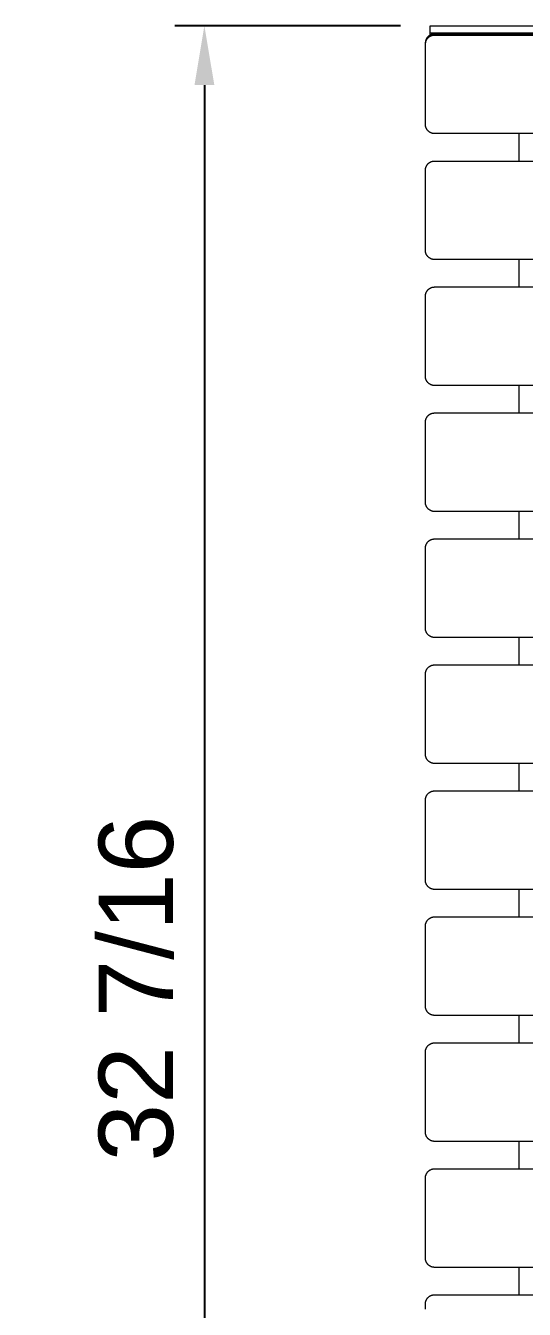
# Model space of a CAD drawing. Header units: inches. Extents: x 7 to 162, y -1 to 92.
# Drawn here: x 7.64 to 16.04, y 57.34 to 78.96 of the extents above; entities that cross this region are included whole.
import ezdxf

# ---------------------------------------------------------------- set-up
doc = ezdxf.new("R2010")
doc.units = ezdxf.units.IN
doc.layers.add('ZANO_R', color=7, linetype='Continuous', lineweight=0)
doc.layers.add('ZANO_W', color=1, linetype='Continuous', lineweight=0)
doc.styles.get("Standard").update_dxf_attribs({"font": 'arial.ttf'})
doc.dimstyles.new('amerykanie', dxfattribs={"dimtxt": 50, "dimasz": 50, "dimexe": 0.5, "dimexo": 0.5, "dimgap": 1, "dimtad": 1, "dimdec": 0, "dimzin": 0, "dimlunit": 5, "dimtxsty": 'Standard', "dimcen": 0.09, "dimclrd": 1, "dimclre": 1, "dimclrt": 1, "dimazin": 0, "dimtfac": 1, "dimtdec": 0, "dimtmove": 0, "dimatfit": 3, "dimfxl": 1, "dimtzin": 0, "dimarcsym": 1})

# ---------------------------------------------------------------- blocks, each defined once
blk = doc.blocks.new('*D369')
at = {"layer": 'ZANO_W', "color": 1, "lineweight": -2}
for p, q in [((13.951, 78.962), (10.15, 78.962)), ((10.65, 77.962), (10.65, 47.521)), ((15.447, 46.521), (10.15, 46.521))]:
    blk.add_line(p, q, dxfattribs=at)
at = {"layer": 'ZANO_W', "color": 1}
for points in [[(10.817, 77.962), (10.483, 77.962), (10.65, 78.962)], [(10.483, 47.521), (10.817, 47.521), (10.65, 46.521)]]:
    blk.add_solid(points, dxfattribs=at)
at = {"layer": 'ZANO_W', "color": 1, "insert": (9.503, 62.742), "char_height": 1.25, "attachment_point": 5, "rotation": 90}
blk.add_mtext('32 7/16', dxfattribs=at)

msp = doc.modelspace()

# ---------------------------------------------------------------- linework, layer by layer
at = {"layer": 'ZANO_R'}
for p, q in [((14.4506, 78.96232), (14.60815, 78.96235)), ((14.4506, 78.84415), (14.4506, 78.96232)), ((14.60815, 78.96235), (29.26106, 78.96235)), ((14.37607, 78.70649), (14.37495, 78.70151)), ((14.37737, 78.71144), (14.37607, 78.70649)), ((14.37883, 78.71633), (14.37737, 78.71144)), ((14.38046, 78.72118), (14.37883, 78.71633)), ((14.38225, 78.72596), (14.38046, 78.72118)), ((14.38091, 78.69984), (14.3828, 78.70487)), ((14.38421, 78.73069), (14.38225, 78.72596)), ((14.3828, 78.70487), (14.38486, 78.70984)), ((14.38632, 78.73534), (14.38421, 78.73069)), ((14.38486, 78.70984), (14.38709, 78.71474)), ((14.3886, 78.73992), (14.38632, 78.73534)), ((14.38709, 78.71474), (14.38948, 78.71956)), ((14.39103, 78.74441), (14.3886, 78.73992)), ((14.38948, 78.71956), (14.39204, 78.72429)), ((14.39361, 78.74882), (14.39103, 78.74441)), ((14.39204, 78.72429), (14.39475, 78.72894)), ((14.39634, 78.75315), (14.39361, 78.74882)), ((14.39475, 78.72894), (14.39763, 78.73349)), ((14.39921, 78.75737), (14.39634, 78.75315)), ((14.39763, 78.73349), (14.40065, 78.73793)), ((14.40223, 78.7615), (14.39921, 78.75737)), ((14.40065, 78.73793), (14.40383, 78.74228)), ((14.40539, 78.76551), (14.40223, 78.7615)), ((14.40383, 78.74228), (14.40715, 78.74651)), ((14.40868, 78.76942), (14.40539, 78.76551)), ((14.40715, 78.74651), (14.41062, 78.75062)), ((14.4121, 78.77322), (14.40868, 78.76942)), ((14.41062, 78.75062), (14.41423, 78.75462)), ((14.41566, 78.77689), (14.4121, 78.77322)), ((14.41423, 78.75462), (14.41796, 78.75848)), ((14.41933, 78.78045), (14.41566, 78.77689)), ((14.41796, 78.75848), (14.42183, 78.76222)), ((14.42313, 78.78387), (14.41933, 78.78045)), ((14.42183, 78.76222), (14.42583, 78.76583)), ((14.42704, 78.78716), (14.42313, 78.78387)), ((14.42583, 78.76583), (14.42994, 78.76929)), ((14.43105, 78.79032), (14.42704, 78.78716)), ((14.42994, 78.76929), (14.43417, 78.77262)), ((14.43518, 78.79334), (14.43105, 78.79032)), ((14.43417, 78.77262), (14.43851, 78.77579)), ((14.4394, 78.79621), (14.43518, 78.79334)), ((14.43851, 78.77579), (14.44296, 78.77882)), ((14.44373, 78.79894), (14.4394, 78.79621)), ((14.44296, 78.77882), (14.44751, 78.78169)), ((14.44814, 78.80152), (14.44373, 78.79894)), ((14.44751, 78.78169), (14.45215, 78.78441)), ((14.45263, 78.80395), (14.44814, 78.80152)), ((14.4506, 78.84415), (14.60815, 78.84418)), ((14.4506, 78.84043), (14.4506, 78.84415)), ((14.4506, 78.80288), (14.4506, 78.84043)), ((14.45215, 78.78441), (14.45689, 78.78697)), ((14.45721, 78.80623), (14.45263, 78.80395)), ((14.45689, 78.78697), (14.46171, 78.78936)), ((14.46186, 78.80834), (14.45721, 78.80623)), ((14.46171, 78.78936), (14.4666, 78.79159)), ((14.46659, 78.8103), (14.46186, 78.80834)), ((14.47137, 78.81209), (14.46659, 78.8103)), ((14.4666, 78.79159), (14.47157, 78.79365)), ((14.47622, 78.81372), (14.47137, 78.81209)), ((14.47157, 78.79365), (14.47661, 78.79553)), ((14.48111, 78.81518), (14.47622, 78.81372)), ((14.47661, 78.79553), (14.48171, 78.79725)), ((14.48606, 78.81648), (14.48111, 78.81518)), ((14.48171, 78.79725), (14.48687, 78.79879)), ((14.49104, 78.8176), (14.48606, 78.81648)), ((14.48687, 78.79879), (14.49207, 78.80015)), ((14.49606, 78.81856), (14.49104, 78.8176)), ((14.49207, 78.80015), (14.49732, 78.80134)), ((14.50112, 78.81934), (14.49606, 78.81856)), ((14.49732, 78.80134), (14.5026, 78.80234)), ((14.50619, 78.81995), (14.50112, 78.81934)), ((14.5026, 78.80234), (14.50792, 78.80316)), ((14.51128, 78.82038), (14.50619, 78.81995)), ((14.50792, 78.80316), (14.51326, 78.80381)), ((14.51639, 78.82065), (14.51128, 78.82038)), ((14.51326, 78.80381), (14.51862, 78.80426)), ((14.5215, 78.82073), (14.51639, 78.82065)), ((14.51862, 78.80426), (14.524, 78.80454)), ((15.8765, 78.82073), (14.5215, 78.82073)), ((14.5215, 78.80443), (14.5215, 78.82073)), ((14.524, 78.80454), (14.52937, 78.80463)), ((14.52937, 78.80463), (29.33984, 78.80463)), ((14.59696, 78.82073), (14.59862, 78.8208)), ((14.59862, 78.8208), (14.60028, 78.82083)), ((15.96006, 78.82083), (14.60028, 78.82083)), ((14.60028, 78.82073), (14.60028, 78.82083)), ((14.60815, 78.84418), (29.26106, 78.84418)), ((15.8765, 78.80463), (15.8765, 78.82073)), ((15.8815, 78.82065), (15.8765, 78.82073)), ((15.8865, 78.8204), (15.8815, 78.82065)), ((15.89149, 78.81998), (15.8865, 78.8204)), ((15.89646, 78.8194), (15.89149, 78.81998)), ((15.9014, 78.81865), (15.89646, 78.8194)), ((15.90632, 78.81773), (15.9014, 78.81865)), ((15.91121, 78.81665), (15.90632, 78.81773)), ((15.91606, 78.81541), (15.91121, 78.81665)), ((15.92086, 78.81401), (15.91606, 78.81541)), ((15.92562, 78.81244), (15.92086, 78.81401)), ((15.93032, 78.81072), (15.92562, 78.81244)), ((15.93495, 78.80885), (15.93032, 78.81072)), ((15.93953, 78.80681), (15.93495, 78.80885)), ((15.94403, 78.80463), (15.93953, 78.80681)), ((16.6761, 78.82083), (15.96006, 78.82083)), ((15.96006, 78.82083), (15.96102, 78.82064)), ((15.96006, 78.82083), (15.96006, 78.80463)), ((15.96102, 78.82064), (15.96197, 78.82041)), ((15.96197, 78.82041), (15.96291, 78.82016)), ((15.96291, 78.82016), (15.96384, 78.81987)), ((15.96384, 78.81987), (15.96476, 78.81955)), ((15.96476, 78.81955), (15.96567, 78.81919)), ((15.96567, 78.81919), (15.96657, 78.81881)), ((15.96657, 78.81881), (15.96745, 78.8184)), ((15.96745, 78.8184), (15.96832, 78.81795)), ((15.96832, 78.81795), (15.96917, 78.81747)), ((15.96917, 78.81747), (15.97001, 78.81697)), ((15.97001, 78.81697), (15.97083, 78.81644)), ((15.97083, 78.81644), (15.97163, 78.81588)), ((15.97163, 78.81588), (15.9724, 78.81529)), ((15.9724, 78.81529), (15.97316, 78.81467)), ((15.97316, 78.81467), (15.9739, 78.81403)), ((15.9739, 78.81403), (15.97461, 78.81337)), ((15.97461, 78.81337), (15.9753, 78.81268)), ((15.9753, 78.81268), (15.97597, 78.81196)), ((15.97597, 78.81196), (15.97661, 78.81123)), ((15.97661, 78.81123), (15.97722, 78.81047)), ((15.97722, 78.81047), (15.97781, 78.80969)), ((15.97781, 78.80969), (15.97837, 78.80889)), ((15.97837, 78.80889), (15.9789, 78.80807)), ((15.9789, 78.80807), (15.97941, 78.80724)), ((15.97941, 78.80724), (15.97988, 78.80638)), ((15.97988, 78.80638), (15.98033, 78.80552)), ((15.98033, 78.80552), (15.98074, 78.80463)), ((14.3719, 78.67616), (14.37182, 78.67105)), ((14.37182, 78.64707), (14.37182, 78.67105)), ((14.37182, 78.67105), (14.37365, 78.67105)), ((14.37182, 78.64707), (14.37191, 78.65245)), ((14.37182, 78.55915), (14.37182, 78.64707)), ((14.37182, 77.30175), (14.37182, 78.55915)), ((14.37217, 78.68127), (14.3719, 78.67616)), ((14.37191, 78.65245), (14.37218, 78.65783)), ((14.3726, 78.68636), (14.37217, 78.68127)), ((14.37218, 78.65783), (14.37264, 78.66319)), ((14.37321, 78.69143), (14.3726, 78.68636)), ((14.37264, 78.66319), (14.37328, 78.66853)), ((14.37399, 78.69649), (14.37321, 78.69143)), ((14.37328, 78.66853), (14.37411, 78.67384)), ((14.37495, 78.70151), (14.37399, 78.69649)), ((14.37411, 78.67384), (14.37511, 78.67913)), ((14.37511, 78.67913), (14.3763, 78.68438)), ((14.3763, 78.68438), (14.37766, 78.68958)), ((14.37766, 78.68958), (14.3792, 78.69474)), ((14.3792, 78.69474), (14.38091, 78.69984)), ((14.37191, 77.29637), (14.37182, 77.30175)), ((14.37218, 77.291), (14.37191, 77.29637)), ((14.37264, 77.28564), (14.37218, 77.291)), ((14.37328, 77.2803), (14.37264, 77.28564)), ((14.37411, 77.27498), (14.37328, 77.2803)), ((14.37511, 77.2697), (14.37411, 77.27498)), ((14.3763, 77.26445), (14.37511, 77.2697)), ((14.37766, 77.25924), (14.3763, 77.26445)), ((14.3792, 77.25409), (14.37766, 77.25924)), ((14.38091, 77.24899), (14.3792, 77.25409)), ((14.3828, 77.24395), (14.38091, 77.24899)), ((14.38486, 77.23898), (14.3828, 77.24395)), ((14.38709, 77.23408), (14.38486, 77.23898)), ((14.38948, 77.22927), (14.38709, 77.23408)), ((14.39204, 77.22453), (14.38948, 77.22927)), ((14.39475, 77.21989), (14.39204, 77.22453)), ((14.39763, 77.21534), (14.39475, 77.21989)), ((14.40065, 77.21089), (14.39763, 77.21534)), ((14.40383, 77.20655), (14.40065, 77.21089)), ((14.40715, 77.20232), (14.40383, 77.20655)), ((14.41062, 77.19821), (14.40715, 77.20232)), ((14.41423, 77.19421), (14.41062, 77.19821)), ((14.41796, 77.19034), (14.41423, 77.19421)), ((14.42183, 77.1866), (14.41796, 77.19034)), ((14.42583, 77.183), (14.42183, 77.1866)), ((14.42994, 77.17953), (14.42583, 77.183)), ((14.43417, 77.17621), (14.42994, 77.17953)), ((14.43851, 77.17303), (14.43417, 77.17621)), ((14.44296, 77.17001), (14.43851, 77.17303)), ((14.44751, 77.16713), (14.44296, 77.17001)), ((14.45215, 77.16442), (14.44751, 77.16713)), ((14.45689, 77.16186), (14.45215, 77.16442)), ((14.46171, 77.15947), (14.45689, 77.16186)), ((14.4666, 77.15724), (14.46171, 77.15947)), ((14.47157, 77.15518), (14.4666, 77.15724)), ((14.47661, 77.15329), (14.47157, 77.15518)), ((14.48171, 77.15158), (14.47661, 77.15329)), ((14.48687, 77.15004), (14.48171, 77.15158)), ((14.49207, 77.14868), (14.48687, 77.15004)), ((14.49732, 77.14749), (14.49207, 77.14868)), ((14.5026, 77.14649), (14.49732, 77.14749)), ((14.50792, 77.14566), (14.5026, 77.14649)), ((14.51326, 77.14502), (14.50792, 77.14566)), ((14.51862, 77.14456), (14.51326, 77.14502)), ((14.524, 77.14429), (14.51862, 77.14456)), ((14.52937, 77.1442), (14.524, 77.14429)), ((29.33984, 77.1442), (14.52937, 77.1442)), ((15.9474, 77.1442), (15.9474, 76.68278)), ((14.37218, 76.53597), (14.37264, 76.54133)), ((14.37264, 76.54133), (14.37328, 76.54667)), ((14.37328, 76.54667), (14.37411, 76.55199)), ((14.37411, 76.55199), (14.37511, 76.55728)), ((14.37511, 76.55728), (14.3763, 76.56252)), ((14.3763, 76.56252), (14.37766, 76.56773)), ((14.37766, 76.56773), (14.3792, 76.57288)), ((14.3792, 76.57288), (14.38091, 76.57798)), ((14.38091, 76.57798), (14.3828, 76.58302)), ((14.3828, 76.58302), (14.38486, 76.58799)), ((14.38486, 76.58799), (14.38709, 76.59289)), ((14.38709, 76.59289), (14.38948, 76.59771)), ((14.38948, 76.59771), (14.39204, 76.60244)), ((14.39204, 76.60244), (14.39475, 76.60709)), ((14.39475, 76.60709), (14.39763, 76.61163)), ((14.39763, 76.61163), (14.40065, 76.61608)), ((14.40065, 76.61608), (14.40383, 76.62042)), ((14.40383, 76.62042), (14.40715, 76.62465)), ((14.40715, 76.62465), (14.41062, 76.62877)), ((14.41062, 76.62877), (14.41423, 76.63276)), ((14.41423, 76.63276), (14.41796, 76.63663)), ((14.41796, 76.63663), (14.42183, 76.64037)), ((14.42183, 76.64037), (14.42583, 76.64397)), ((14.42583, 76.64397), (14.42994, 76.64744)), ((14.42994, 76.64744), (14.43417, 76.65076)), ((14.43417, 76.65076), (14.43851, 76.65394)), ((14.43851, 76.65394), (14.44296, 76.65697)), ((14.44296, 76.65697), (14.44751, 76.65984)), ((14.44751, 76.65984), (14.45215, 76.66256)), ((14.45215, 76.66256), (14.45689, 76.66511)), ((14.45689, 76.66511), (14.46171, 76.66751)), ((14.46171, 76.66751), (14.4666, 76.66973)), ((14.4666, 76.66973), (14.47157, 76.67179)), ((14.47157, 76.67179), (14.47661, 76.67368)), ((14.47661, 76.67368), (14.48171, 76.6754)), ((14.48171, 76.6754), (14.48687, 76.67694)), ((14.48687, 76.67694), (14.49207, 76.6783)), ((14.49207, 76.6783), (14.49732, 76.67948)), ((14.49732, 76.67948), (14.5026, 76.68049)), ((14.5026, 76.68049), (14.50792, 76.68131)), ((14.50792, 76.68131), (14.51326, 76.68195)), ((14.51326, 76.68195), (14.51862, 76.68241)), ((14.51862, 76.68241), (14.524, 76.68269)), ((14.524, 76.68269), (14.52937, 76.68278)), ((14.52937, 76.68278), (29.33984, 76.68278)), ((14.37182, 76.52522), (14.37191, 76.5306)), ((14.37182, 76.43729), (14.37182, 76.52519)), ((14.37182, 75.1799), (14.37182, 76.43726)), ((14.37191, 76.5306), (14.37218, 76.53597)), ((14.37191, 75.17437), (14.37182, 75.17987)), ((14.3722, 75.16888), (14.37191, 75.17437)), ((14.37268, 75.1634), (14.3722, 75.16888)), ((14.37335, 75.15794), (14.37268, 75.1634)), ((14.37422, 75.15251), (14.37335, 75.15794)), ((14.37527, 75.14711), (14.37422, 75.15251)), ((14.3765, 75.14176), (14.37527, 75.14711)), ((14.37793, 75.13644), (14.3765, 75.14176)), ((14.37954, 75.13119), (14.37793, 75.13644)), ((14.38133, 75.12599), (14.37954, 75.13119)), ((14.3833, 75.12085), (14.38133, 75.12599)), ((14.38545, 75.11579), (14.3833, 75.12085)), ((14.38777, 75.11081), (14.38545, 75.11579)), ((14.39027, 75.10591), (14.38777, 75.11081)), ((14.39294, 75.1011), (14.39027, 75.10591)), ((14.39577, 75.09639), (14.39294, 75.1011)), ((14.39876, 75.09178), (14.39577, 75.09639)), ((14.40192, 75.08727), (14.39876, 75.09178)), ((14.40523, 75.08288), (14.40192, 75.08727)), ((14.40869, 75.07861), (14.40523, 75.08288)), ((14.4123, 75.07446), (14.40869, 75.07861)), ((14.41605, 75.07044), (14.4123, 75.07446)), ((14.41994, 75.06655), (14.41605, 75.07044)), ((14.42396, 75.0628), (14.41994, 75.06655)), ((14.42811, 75.05919), (14.42396, 75.0628)), ((14.43238, 75.05573), (14.42811, 75.05919)), ((14.43678, 75.05243), (14.43238, 75.05573)), ((14.44128, 75.04927), (14.43678, 75.05243)), ((14.44589, 75.04628), (14.44128, 75.04927)), ((14.45061, 75.04345), (14.44589, 75.04628)), ((14.45541, 75.04078), (14.45061, 75.04345)), ((14.46031, 75.03828), (14.45541, 75.04078)), ((14.4653, 75.03596), (14.46031, 75.03828)), ((14.47036, 75.03381), (14.4653, 75.03596)), ((14.47549, 75.03184), (14.47036, 75.03381)), ((14.48069, 75.03005), (14.47549, 75.03184)), ((14.48595, 75.02844), (14.48069, 75.03005)), ((14.49126, 75.02702), (14.48595, 75.02844)), ((14.49662, 75.02578), (14.49126, 75.02702)), ((14.50202, 75.02474), (14.49662, 75.02578)), ((14.50745, 75.02388), (14.50202, 75.02474)), ((14.51291, 75.02321), (14.50745, 75.02388)), ((14.51839, 75.02273), (14.51291, 75.02321)), ((14.52388, 75.02244), (14.51839, 75.02273)), ((14.52937, 75.02234), (14.52388, 75.02244)), ((29.33984, 75.02234), (14.52937, 75.02234)), ((15.9474, 75.02234), (15.9474, 74.56093)), ((14.37182, 74.40337), (14.37191, 74.40875)), ((14.37182, 74.31544), (14.37182, 74.40333)), ((14.37191, 74.40875), (14.37218, 74.41412)), ((14.37218, 74.41412), (14.37264, 74.41948)), ((14.37264, 74.41948), (14.37328, 74.42482)), ((14.37328, 74.42482), (14.37411, 74.43014)), ((14.37411, 74.43014), (14.37511, 74.43542)), ((14.37511, 74.43542), (14.3763, 74.44067)), ((14.3763, 74.44067), (14.37766, 74.44588)), ((14.37766, 74.44588), (14.3792, 74.45103)), ((14.3792, 74.45103), (14.38091, 74.45613)), ((14.38091, 74.45613), (14.3828, 74.46117)), ((14.3828, 74.46117), (14.38486, 74.46614)), ((14.38486, 74.46614), (14.38709, 74.47104)), ((14.38709, 74.47104), (14.38948, 74.47585)), ((14.38948, 74.47585), (14.39204, 74.48059)), ((14.39204, 74.48059), (14.39475, 74.48523)), ((14.39475, 74.48523), (14.39763, 74.48978)), ((14.39763, 74.48978), (14.40065, 74.49423)), ((14.40065, 74.49423), (14.40383, 74.49857)), ((14.40383, 74.49857), (14.40715, 74.5028)), ((14.40715, 74.5028), (14.41062, 74.50692)), ((14.41062, 74.50692), (14.41423, 74.51091)), ((14.41423, 74.51091), (14.41796, 74.51478)), ((14.41796, 74.51478), (14.42183, 74.51852)), ((14.42183, 74.51852), (14.42583, 74.52212)), ((14.42583, 74.52212), (14.42994, 74.52559)), ((14.42994, 74.52559), (14.43417, 74.52891)), ((14.43417, 74.52891), (14.43851, 74.53209)), ((14.43851, 74.53209), (14.44296, 74.53511)), ((14.44296, 74.53511), (14.44751, 74.53799)), ((14.44751, 74.53799), (14.45215, 74.5407)), ((14.45215, 74.5407), (14.45689, 74.54326)), ((14.45689, 74.54326), (14.46171, 74.54565)), ((14.46171, 74.54565), (14.4666, 74.54788)), ((14.4666, 74.54788), (14.47157, 74.54994)), ((14.47157, 74.54994), (14.47661, 74.55183)), ((14.47661, 74.55183), (14.48171, 74.55354)), ((14.48171, 74.55354), (14.48687, 74.55508)), ((14.48687, 74.55508), (14.49207, 74.55645)), ((14.49207, 74.55645), (14.49732, 74.55763)), ((14.49732, 74.55763), (14.5026, 74.55863)), ((14.5026, 74.55863), (14.50792, 74.55946)), ((14.50792, 74.55946), (14.51326, 74.5601)), ((14.51326, 74.5601), (14.51862, 74.56056)), ((14.51862, 74.56056), (14.524, 74.56083)), ((14.524, 74.56083), (14.52937, 74.56093)), ((14.52937, 74.56093), (29.33984, 74.56093)), ((14.37182, 73.05805), (14.37182, 74.31541)), ((14.37191, 73.05252), (14.37182, 73.05801)), ((14.3722, 73.04702), (14.37191, 73.05252)), ((14.37268, 73.04155), (14.3722, 73.04702)), ((14.37335, 73.03609), (14.37268, 73.04155)), ((14.37422, 73.03066), (14.37335, 73.03609)), ((14.37527, 73.02526), (14.37422, 73.03066)), ((14.3765, 73.0199), (14.37527, 73.02526)), ((14.37793, 73.01459), (14.3765, 73.0199)), ((14.37954, 73.00933), (14.37793, 73.01459)), ((14.38133, 73.00413), (14.37954, 73.00933)), ((14.3833, 72.999), (14.38133, 73.00413)), ((14.38545, 72.99394), (14.3833, 72.999)), ((14.38777, 72.98896), (14.38545, 72.99394)), ((14.39027, 72.98406), (14.38777, 72.98896)), ((14.39294, 72.97925), (14.39027, 72.98406)), ((14.39577, 72.97454), (14.39294, 72.97925)), ((14.39876, 72.96992), (14.39577, 72.97454)), ((14.40192, 72.96542), (14.39876, 72.96992)), ((14.40523, 72.96103), (14.40192, 72.96542)), ((14.40869, 72.95676), (14.40523, 72.96103)), ((14.4123, 72.95261), (14.40869, 72.95676)), ((14.41605, 72.94859), (14.4123, 72.95261)), ((14.41994, 72.9447), (14.41605, 72.94859)), ((14.42396, 72.94095), (14.41994, 72.9447)), ((14.42811, 72.93734), (14.42396, 72.94095)), ((14.43238, 72.93388), (14.42811, 72.93734)), ((14.43678, 72.93057), (14.43238, 72.93388)), ((14.44128, 72.92742), (14.43678, 72.93057)), ((14.44589, 72.92442), (14.44128, 72.92742)), ((14.45061, 72.92159), (14.44589, 72.92442)), ((14.45541, 72.91893), (14.45061, 72.92159)), ((14.46031, 72.91643), (14.45541, 72.91893)), ((14.4653, 72.91411), (14.46031, 72.91643)), ((14.47036, 72.91196), (14.4653, 72.91411)), ((14.47549, 72.90999), (14.47036, 72.91196)), ((14.48069, 72.9082), (14.47549, 72.90999)), ((14.48595, 72.90659), (14.48069, 72.9082)), ((14.49126, 72.90517), (14.48595, 72.90659)), ((14.49662, 72.90393), (14.49126, 72.90517)), ((14.50202, 72.90288), (14.49662, 72.90393)), ((14.50745, 72.90202), (14.50202, 72.90288)), ((14.51291, 72.90135), (14.50745, 72.90202)), ((14.51839, 72.90087), (14.51291, 72.90135)), ((14.52388, 72.90059), (14.51839, 72.90087)), ((14.52937, 72.90049), (14.52388, 72.90059)), ((29.33984, 72.90049), (14.52937, 72.90049)), ((15.9474, 72.90049), (15.9474, 72.43907)), ((14.48171, 72.43169), (14.48687, 72.43323)), ((14.48687, 72.43323), (14.49207, 72.43459)), ((14.49207, 72.43459), (14.49732, 72.43578)), ((14.49732, 72.43578), (14.5026, 72.43678)), ((14.5026, 72.43678), (14.50792, 72.4376)), ((14.50792, 72.4376), (14.51326, 72.43825)), ((14.51326, 72.43825), (14.51862, 72.43871)), ((14.51862, 72.43871), (14.524, 72.43898)), ((14.524, 72.43898), (14.52937, 72.43907)), ((14.52937, 72.43907), (29.33984, 72.43907)), ((14.37182, 72.28151), (14.37191, 72.28689)), ((14.37182, 72.19359), (14.37182, 72.28151)), ((14.37191, 72.28689), (14.37218, 72.29227)), ((14.37218, 72.29227), (14.37264, 72.29763)), ((14.37264, 72.29763), (14.37328, 72.30297)), ((14.37328, 72.30297), (14.37411, 72.30829)), ((14.37411, 72.30829), (14.37511, 72.31357)), ((14.37511, 72.31357), (14.3763, 72.31882)), ((14.3763, 72.31882), (14.37766, 72.32402)), ((14.37766, 72.32402), (14.3792, 72.32918)), ((14.3792, 72.32918), (14.38091, 72.33428)), ((14.38091, 72.33428), (14.3828, 72.33932)), ((14.3828, 72.33932), (14.38486, 72.34429)), ((14.38486, 72.34429), (14.38709, 72.34918)), ((14.38709, 72.34918), (14.38948, 72.354)), ((14.38948, 72.354), (14.39204, 72.35874)), ((14.39204, 72.35874), (14.39475, 72.36338)), ((14.39475, 72.36338), (14.39763, 72.36793)), ((14.39763, 72.36793), (14.40065, 72.37238)), ((14.40065, 72.37238), (14.40383, 72.37672)), ((14.40383, 72.37672), (14.40715, 72.38095)), ((14.40715, 72.38095), (14.41062, 72.38506)), ((14.41062, 72.38506), (14.41423, 72.38906)), ((14.41423, 72.38906), (14.41796, 72.39292)), ((14.41796, 72.39292), (14.42183, 72.39666)), ((14.42183, 72.39666), (14.42583, 72.40027)), ((14.42583, 72.40027), (14.42994, 72.40373)), ((14.42994, 72.40373), (14.43417, 72.40706)), ((14.43417, 72.40706), (14.43851, 72.41023)), ((14.43851, 72.41023), (14.44296, 72.41326)), ((14.44296, 72.41326), (14.44751, 72.41614)), ((14.44751, 72.41614), (14.45215, 72.41885)), ((14.45215, 72.41885), (14.45689, 72.42141)), ((14.45689, 72.42141), (14.46171, 72.4238)), ((14.46171, 72.4238), (14.4666, 72.42603)), ((14.4666, 72.42603), (14.47157, 72.42809)), ((14.47157, 72.42809), (14.47661, 72.42998)), ((14.47661, 72.42998), (14.48171, 72.43169)), ((14.37182, 70.93619), (14.37182, 72.19359)), ((14.37191, 70.93082), (14.37182, 70.93619)), ((14.37218, 70.92544), (14.37191, 70.93082)), ((14.37264, 70.92008), (14.37218, 70.92544)), ((14.37328, 70.91474), (14.37264, 70.92008)), ((14.37411, 70.90942), (14.37328, 70.91474)), ((14.37511, 70.90414), (14.37411, 70.90942)), ((14.3763, 70.89889), (14.37511, 70.90414)), ((14.37766, 70.89369), (14.3763, 70.89889)), ((14.3792, 70.88853), (14.37766, 70.89369)), ((14.38091, 70.88343), (14.3792, 70.88853)), ((14.3828, 70.87839), (14.38091, 70.88343)), ((14.38486, 70.87342), (14.3828, 70.87839)), ((14.38709, 70.86853), (14.38486, 70.87342)), ((14.38948, 70.86371), (14.38709, 70.86853)), ((14.39204, 70.85897), (14.38948, 70.86371)), ((14.39475, 70.85433), (14.39204, 70.85897)), ((14.39763, 70.84978), (14.39475, 70.85433)), ((14.40065, 70.84533), (14.39763, 70.84978)), ((14.40383, 70.84099), (14.40065, 70.84533)), ((14.40715, 70.83676), (14.40383, 70.84099)), ((14.41062, 70.83265), (14.40715, 70.83676)), ((14.41423, 70.82865), (14.41062, 70.83265)), ((14.41796, 70.82478), (14.41423, 70.82865)), ((14.42183, 70.82105), (14.41796, 70.82478)), ((14.42583, 70.81744), (14.42183, 70.82105)), ((14.42994, 70.81397), (14.42583, 70.81744)), ((14.43417, 70.81065), (14.42994, 70.81397)), ((14.43851, 70.80747), (14.43417, 70.81065)), ((14.44296, 70.80445), (14.43851, 70.80747)), ((14.44751, 70.80157), (14.44296, 70.80445)), ((14.45215, 70.79886), (14.44751, 70.80157)), ((14.45689, 70.7963), (14.45215, 70.79886)), ((14.46171, 70.79391), (14.45689, 70.7963)), ((14.4666, 70.79168), (14.46171, 70.79391)), ((14.47157, 70.78962), (14.4666, 70.79168)), ((14.47661, 70.78773), (14.47157, 70.78962)), ((14.48171, 70.78602), (14.47661, 70.78773)), ((14.48687, 70.78448), (14.48171, 70.78602)), ((14.49207, 70.78312), (14.48687, 70.78448)), ((14.49732, 70.78193), (14.49207, 70.78312)), ((14.5026, 70.78093), (14.49732, 70.78193)), ((14.50792, 70.7801), (14.5026, 70.78093)), ((14.51326, 70.77946), (14.50792, 70.7801)), ((14.51862, 70.779), (14.51326, 70.77946)), ((14.524, 70.77873), (14.51862, 70.779)), ((14.52937, 70.77864), (14.524, 70.77873)), ((29.33984, 70.77864), (14.52937, 70.77864)), ((15.9474, 70.77864), (15.9474, 70.31722)), ((14.41423, 70.2672), (14.41796, 70.27107)), ((14.41796, 70.27107), (14.42183, 70.27481)), ((14.42183, 70.27481), (14.42583, 70.27842)), ((14.42583, 70.27842), (14.42994, 70.28188)), ((14.42994, 70.28188), (14.43417, 70.2852)), ((14.43417, 70.2852), (14.43851, 70.28838)), ((14.43851, 70.28838), (14.44296, 70.29141)), ((14.44296, 70.29141), (14.44751, 70.29428)), ((14.44751, 70.29428), (14.45215, 70.297)), ((14.45215, 70.297), (14.45689, 70.29955)), ((14.45689, 70.29955), (14.46171, 70.30195)), ((14.46171, 70.30195), (14.4666, 70.30418)), ((14.4666, 70.30418), (14.47157, 70.30623)), ((14.47157, 70.30623), (14.47661, 70.30812)), ((14.47661, 70.30812), (14.48171, 70.30984)), ((14.48171, 70.30984), (14.48687, 70.31138)), ((14.48687, 70.31138), (14.49207, 70.31274)), ((14.49207, 70.31274), (14.49732, 70.31392)), ((14.49732, 70.31392), (14.5026, 70.31493)), ((14.5026, 70.31493), (14.50792, 70.31575)), ((14.50792, 70.31575), (14.51326, 70.31639)), ((14.51326, 70.31639), (14.51862, 70.31685)), ((14.51862, 70.31685), (14.524, 70.31713)), ((14.524, 70.31713), (14.52937, 70.31722)), ((14.52937, 70.31722), (29.33984, 70.31722)), ((14.37182, 70.15966), (14.37191, 70.16504)), ((14.37182, 70.07174), (14.37182, 70.15966)), ((14.37182, 68.81434), (14.37182, 70.07174)), ((14.37191, 70.16504), (14.37218, 70.17041)), ((14.37218, 70.17041), (14.37264, 70.17577)), ((14.37264, 70.17577), (14.37328, 70.18112)), ((14.37328, 70.18112), (14.37411, 70.18643)), ((14.37411, 70.18643), (14.37511, 70.19172)), ((14.37511, 70.19172), (14.3763, 70.19697)), ((14.3763, 70.19697), (14.37766, 70.20217)), ((14.37766, 70.20217), (14.3792, 70.20733)), ((14.3792, 70.20733), (14.38091, 70.21242)), ((14.38091, 70.21242), (14.3828, 70.21746)), ((14.3828, 70.21746), (14.38486, 70.22243)), ((14.38486, 70.22243), (14.38709, 70.22733)), ((14.38709, 70.22733), (14.38948, 70.23215)), ((14.38948, 70.23215), (14.39204, 70.23688)), ((14.39204, 70.23688), (14.39475, 70.24153)), ((14.39475, 70.24153), (14.39763, 70.24607)), ((14.39763, 70.24607), (14.40065, 70.25052)), ((14.40065, 70.25052), (14.40383, 70.25486)), ((14.40383, 70.25486), (14.40715, 70.25909)), ((14.40715, 70.25909), (14.41062, 70.26321)), ((14.41062, 70.26321), (14.41423, 70.2672)), ((14.37191, 68.80896), (14.37182, 68.81434)), ((14.37218, 68.80359), (14.37191, 68.80896)), ((14.37264, 68.79823), (14.37218, 68.80359)), ((14.37328, 68.79289), (14.37264, 68.79823)), ((14.37411, 68.78757), (14.37328, 68.79289)), ((14.37511, 68.78229), (14.37411, 68.78757)), ((14.3763, 68.77704), (14.37511, 68.78229)), ((14.37766, 68.77183), (14.3763, 68.77704)), ((14.3792, 68.76668), (14.37766, 68.77183)), ((14.38091, 68.76158), (14.3792, 68.76668)), ((14.3828, 68.75654), (14.38091, 68.76158)), ((14.38486, 68.75157), (14.3828, 68.75654)), ((14.38709, 68.74667), (14.38486, 68.75157)), ((14.38948, 68.74185), (14.38709, 68.74667)), ((14.39204, 68.73712), (14.38948, 68.74185)), ((14.39475, 68.73248), (14.39204, 68.73712)), ((14.39763, 68.72793), (14.39475, 68.73248)), ((14.40065, 68.72348), (14.39763, 68.72793)), ((14.40383, 68.71914), (14.40065, 68.72348)), ((14.40715, 68.71491), (14.40383, 68.71914)), ((14.41062, 68.71079), (14.40715, 68.71491)), ((14.41423, 68.7068), (14.41062, 68.71079)), ((14.41796, 68.70293), (14.41423, 68.7068)), ((14.42183, 68.69919), (14.41796, 68.70293)), ((14.42583, 68.69559), (14.42183, 68.69919)), ((14.42994, 68.69212), (14.42583, 68.69559)), ((14.43417, 68.6888), (14.42994, 68.69212)), ((14.43851, 68.68562), (14.43417, 68.6888)), ((14.44296, 68.68259), (14.43851, 68.68562)), ((14.44751, 68.67972), (14.44296, 68.68259)), ((14.45215, 68.677), (14.44751, 68.67972)), ((14.45689, 68.67445), (14.45215, 68.677)), ((14.46171, 68.67205), (14.45689, 68.67445)), ((14.4666, 68.66983), (14.46171, 68.67205)), ((14.47157, 68.66777), (14.4666, 68.66983)), ((14.47661, 68.66588), (14.47157, 68.66777)), ((14.48171, 68.66417), (14.47661, 68.66588)), ((14.48687, 68.66263), (14.48171, 68.66417)), ((14.49207, 68.66126), (14.48687, 68.66263)), ((14.49732, 68.66008), (14.49207, 68.66126)), ((14.5026, 68.65907), (14.49732, 68.66008)), ((14.50792, 68.65825), (14.5026, 68.65907)), ((14.51326, 68.65761), (14.50792, 68.65825)), ((14.51862, 68.65715), (14.51326, 68.65761)), ((14.524, 68.65688), (14.51862, 68.65715)), ((14.52937, 68.65678), (14.524, 68.65688)), ((29.33984, 68.65678), (14.52937, 68.65678)), ((15.9474, 68.65678), (15.9474, 68.19537)), ((14.38709, 68.10548), (14.38948, 68.1103)), ((14.38948, 68.1103), (14.39204, 68.11503)), ((14.39204, 68.11503), (14.39475, 68.11967)), ((14.39475, 68.11967), (14.39763, 68.12422)), ((14.39763, 68.12422), (14.40065, 68.12867)), ((14.40065, 68.12867), (14.40383, 68.13301)), ((14.40383, 68.13301), (14.40715, 68.13724)), ((14.40715, 68.13724), (14.41062, 68.14136)), ((14.41062, 68.14136), (14.41423, 68.14535)), ((14.41423, 68.14535), (14.41796, 68.14922)), ((14.41796, 68.14922), (14.42183, 68.15296)), ((14.42183, 68.15296), (14.42583, 68.15656)), ((14.42583, 68.15656), (14.42994, 68.16003)), ((14.42994, 68.16003), (14.43417, 68.16335)), ((14.43417, 68.16335), (14.43851, 68.16653)), ((14.43851, 68.16653), (14.44296, 68.16956)), ((14.44296, 68.16956), (14.44751, 68.17243)), ((14.44751, 68.17243), (14.45215, 68.17515)), ((14.45215, 68.17515), (14.45689, 68.1777)), ((14.45689, 68.1777), (14.46171, 68.1801)), ((14.46171, 68.1801), (14.4666, 68.18232)), ((14.4666, 68.18232), (14.47157, 68.18438)), ((14.47157, 68.18438), (14.47661, 68.18627)), ((14.47661, 68.18627), (14.48171, 68.18798)), ((14.48171, 68.18798), (14.48687, 68.18952)), ((14.48687, 68.18952), (14.49207, 68.19089)), ((14.49207, 68.19089), (14.49732, 68.19207)), ((14.49732, 68.19207), (14.5026, 68.19308)), ((14.5026, 68.19308), (14.50792, 68.1939)), ((14.50792, 68.1939), (14.51326, 68.19454)), ((14.51326, 68.19454), (14.51862, 68.195)), ((14.51862, 68.195), (14.524, 68.19527)), ((14.524, 68.19527), (14.52937, 68.19537)), ((14.52937, 68.19537), (29.33984, 68.19537)), ((14.37182, 68.03781), (14.37191, 68.04319)), ((14.37182, 67.94988), (14.37182, 68.03781)), ((14.37182, 66.69249), (14.37182, 67.94988)), ((14.37191, 68.04319), (14.37218, 68.04856)), ((14.37218, 68.04856), (14.37264, 68.05392)), ((14.37264, 68.05392), (14.37328, 68.05926)), ((14.37328, 68.05926), (14.37411, 68.06458)), ((14.37411, 68.06458), (14.37511, 68.06986)), ((14.37511, 68.06986), (14.3763, 68.07511)), ((14.3763, 68.07511), (14.37766, 68.08032)), ((14.37766, 68.08032), (14.3792, 68.08547)), ((14.3792, 68.08547), (14.38091, 68.09057)), ((14.38091, 68.09057), (14.3828, 68.09561)), ((14.3828, 68.09561), (14.38486, 68.10058)), ((14.38486, 68.10058), (14.38709, 68.10548)), ((14.37191, 66.68711), (14.37182, 66.69249)), ((14.37218, 66.68174), (14.37191, 66.68711)), ((14.37264, 66.67638), (14.37218, 66.68174)), ((14.37328, 66.67103), (14.37264, 66.67638)), ((14.37411, 66.66572), (14.37328, 66.67103)), ((14.37511, 66.66043), (14.37411, 66.66572)), ((14.3763, 66.65518), (14.37511, 66.66043)), ((14.37766, 66.64998), (14.3763, 66.65518)), ((14.3792, 66.64482), (14.37766, 66.64998)), ((14.38091, 66.63973), (14.3792, 66.64482)), ((14.3828, 66.63469), (14.38091, 66.63973)), ((14.38486, 66.62972), (14.3828, 66.63469)), ((14.38709, 66.62482), (14.38486, 66.62972)), ((14.38948, 66.62), (14.38709, 66.62482)), ((14.39204, 66.61527), (14.38948, 66.62)), ((14.39475, 66.61062), (14.39204, 66.61527)), ((14.39763, 66.60608), (14.39475, 66.61062)), ((14.40065, 66.60163), (14.39763, 66.60608)), ((14.40383, 66.59729), (14.40065, 66.60163)), ((14.40715, 66.59306), (14.40383, 66.59729)), ((14.41062, 66.58894), (14.40715, 66.59306)), ((14.41423, 66.58495), (14.41062, 66.58894)), ((14.41796, 66.58108), (14.41423, 66.58495)), ((14.42183, 66.57734), (14.41796, 66.58108)), ((14.42583, 66.57373), (14.42183, 66.57734)), ((14.42994, 66.57027), (14.42583, 66.57373)), ((14.43417, 66.56695), (14.42994, 66.57027)), ((14.43851, 66.56377), (14.43417, 66.56695)), ((14.44296, 66.56074), (14.43851, 66.56377)), ((14.44751, 66.55787), (14.44296, 66.56074)), ((14.45215, 66.55515), (14.44751, 66.55787)), ((14.45689, 66.55259), (14.45215, 66.55515)), ((14.46171, 66.5502), (14.45689, 66.55259)), ((14.4666, 66.54797), (14.46171, 66.5502)), ((14.47157, 66.54592), (14.4666, 66.54797)), ((14.47661, 66.54403), (14.47157, 66.54592)), ((14.48171, 66.54231), (14.47661, 66.54403)), ((14.48687, 66.54077), (14.48171, 66.54231)), ((14.49207, 66.53941), (14.48687, 66.54077)), ((14.49732, 66.53823), (14.49207, 66.53941)), ((14.5026, 66.53722), (14.49732, 66.53823)), ((14.50792, 66.5364), (14.5026, 66.53722)), ((14.51326, 66.53576), (14.50792, 66.5364)), ((14.51862, 66.5353), (14.51326, 66.53576)), ((14.524, 66.53502), (14.51862, 66.5353)), ((14.52937, 66.53493), (14.524, 66.53502)), ((29.33984, 66.53493), (14.52937, 66.53493)), ((15.9474, 66.53493), (15.9474, 66.07351)), ((14.37411, 65.94273), (14.37511, 65.94801)), ((14.37511, 65.94801), (14.3763, 65.95326)), ((14.3763, 65.95326), (14.37766, 65.95846)), ((14.37766, 65.95846), (14.3792, 65.96362)), ((14.3792, 65.96362), (14.38091, 65.96872)), ((14.38091, 65.96872), (14.3828, 65.97376)), ((14.3828, 65.97376), (14.38486, 65.97873)), ((14.38486, 65.97873), (14.38709, 65.98362)), ((14.38709, 65.98362), (14.38948, 65.98844)), ((14.38948, 65.98844), (14.39204, 65.99318)), ((14.39204, 65.99318), (14.39475, 65.99782)), ((14.39475, 65.99782), (14.39763, 66.00237)), ((14.39763, 66.00237), (14.40065, 66.00682)), ((14.40065, 66.00682), (14.40383, 66.01116)), ((14.40383, 66.01116), (14.40715, 66.01539)), ((14.40715, 66.01539), (14.41062, 66.0195)), ((14.41062, 66.0195), (14.41423, 66.0235)), ((14.41423, 66.0235), (14.41796, 66.02737)), ((14.41796, 66.02737), (14.42183, 66.0311)), ((14.42183, 66.0311), (14.42583, 66.03471)), ((14.42583, 66.03471), (14.42994, 66.03818)), ((14.42994, 66.03818), (14.43417, 66.0415)), ((14.43417, 66.0415), (14.43851, 66.04468)), ((14.43851, 66.04468), (14.44296, 66.0477)), ((14.44296, 66.0477), (14.44751, 66.05058)), ((14.44751, 66.05058), (14.45215, 66.05329)), ((14.45215, 66.05329), (14.45689, 66.05585)), ((14.45689, 66.05585), (14.46171, 66.05824)), ((14.46171, 66.05824), (14.4666, 66.06047)), ((14.4666, 66.06047), (14.47157, 66.06253)), ((14.47157, 66.06253), (14.47661, 66.06442)), ((14.47661, 66.06442), (14.48171, 66.06613)), ((14.48171, 66.06613), (14.48687, 66.06767)), ((14.48687, 66.06767), (14.49207, 66.06903)), ((14.49207, 66.06903), (14.49732, 66.07022)), ((14.49732, 66.07022), (14.5026, 66.07122)), ((14.5026, 66.07122), (14.50792, 66.07205)), ((14.50792, 66.07205), (14.51326, 66.07269)), ((14.51326, 66.07269), (14.51862, 66.07315)), ((14.51862, 66.07315), (14.524, 66.07342)), ((14.524, 66.07342), (14.52937, 66.07351)), ((14.52937, 66.07351), (29.33984, 66.07351)), ((14.37182, 65.91596), (14.37191, 65.92133)), ((14.37182, 65.82803), (14.37182, 65.91592)), ((14.37182, 64.57064), (14.37182, 65.828)), ((14.37191, 65.92133), (14.37218, 65.92671)), ((14.37218, 65.92671), (14.37264, 65.93207)), ((14.37264, 65.93207), (14.37328, 65.93741)), ((14.37328, 65.93741), (14.37411, 65.94273)), ((14.37191, 64.5651), (14.37182, 64.5706)), ((14.3722, 64.55961), (14.37191, 64.5651)), ((14.37268, 64.55413), (14.3722, 64.55961)), ((14.37335, 64.54868), (14.37268, 64.55413)), ((14.37422, 64.54325), (14.37335, 64.54868)), ((14.37527, 64.53785), (14.37422, 64.54325)), ((14.3765, 64.53249), (14.37527, 64.53785)), ((14.37793, 64.52718), (14.3765, 64.53249)), ((14.37954, 64.52192), (14.37793, 64.52718)), ((14.38133, 64.51672), (14.37954, 64.52192)), ((14.3833, 64.51159), (14.38133, 64.51672)), ((14.38545, 64.50653), (14.3833, 64.51159)), ((14.38777, 64.50154), (14.38545, 64.50653)), ((14.39027, 64.49665), (14.38777, 64.50154)), ((14.39294, 64.49184), (14.39027, 64.49665)), ((14.39577, 64.48712), (14.39294, 64.49184)), ((14.39876, 64.48251), (14.39577, 64.48712)), ((14.40192, 64.47801), (14.39876, 64.48251)), ((14.40523, 64.47362), (14.40192, 64.47801)), ((14.40869, 64.46934), (14.40523, 64.47362)), ((14.4123, 64.4652), (14.40869, 64.46934)), ((14.41605, 64.46117), (14.4123, 64.4652)), ((14.41994, 64.45729), (14.41605, 64.46117)), ((14.42396, 64.45354), (14.41994, 64.45729)), ((14.42811, 64.44993), (14.42396, 64.45354)), ((14.43238, 64.44647), (14.42811, 64.44993)), ((14.43678, 64.44316), (14.43238, 64.44647)), ((14.44128, 64.44001), (14.43678, 64.44316)), ((14.44589, 64.43701), (14.44128, 64.44001)), ((14.45061, 64.43418), (14.44589, 64.43701)), ((14.45541, 64.43152), (14.45061, 64.43418)), ((14.46031, 64.42902), (14.45541, 64.43152)), ((14.4653, 64.4267), (14.46031, 64.42902)), ((14.47036, 64.42455), (14.4653, 64.4267)), ((14.47549, 64.42258), (14.47036, 64.42455)), ((14.48069, 64.42079), (14.47549, 64.42258)), ((14.48595, 64.41918), (14.48069, 64.42079)), ((14.49126, 64.41776), (14.48595, 64.41918)), ((14.49662, 64.41652), (14.49126, 64.41776)), ((14.50202, 64.41547), (14.49662, 64.41652)), ((14.50745, 64.41461), (14.50202, 64.41547)), ((14.51291, 64.41394), (14.50745, 64.41461)), ((14.51839, 64.41346), (14.51291, 64.41394)), ((14.52388, 64.41317), (14.51839, 64.41346)), ((14.52937, 64.41308), (14.52388, 64.41317)), ((29.33984, 64.41308), (14.52937, 64.41308)), ((15.9474, 64.41308), (15.9474, 63.95166)), ((14.37182, 63.7941), (14.37191, 63.79948)), ((14.37182, 63.70618), (14.37182, 63.7941)), ((14.37191, 63.79948), (14.37218, 63.80485)), ((14.37218, 63.80485), (14.37264, 63.81022)), ((14.37264, 63.81022), (14.37328, 63.81556)), ((14.37328, 63.81556), (14.37411, 63.82087)), ((14.37411, 63.82087), (14.37511, 63.82616)), ((14.37511, 63.82616), (14.3763, 63.83141)), ((14.3763, 63.83141), (14.37766, 63.83661)), ((14.37766, 63.83661), (14.3792, 63.84177)), ((14.3792, 63.84177), (14.38091, 63.84687)), ((14.38091, 63.84687), (14.3828, 63.8519)), ((14.3828, 63.8519), (14.38486, 63.85687)), ((14.38486, 63.85687), (14.38709, 63.86177)), ((14.38709, 63.86177), (14.38948, 63.86659)), ((14.38948, 63.86659), (14.39204, 63.87132)), ((14.39204, 63.87132), (14.39475, 63.87597)), ((14.39475, 63.87597), (14.39763, 63.88052)), ((14.39763, 63.88052), (14.40065, 63.88496)), ((14.40065, 63.88496), (14.40383, 63.8893)), ((14.40383, 63.8893), (14.40715, 63.89354)), ((14.40715, 63.89354), (14.41062, 63.89765)), ((14.41062, 63.89765), (14.41423, 63.90164)), ((14.41423, 63.90164), (14.41796, 63.90551)), ((14.41796, 63.90551), (14.42183, 63.90925)), ((14.42183, 63.90925), (14.42583, 63.91286)), ((14.42583, 63.91286), (14.42994, 63.91632)), ((14.42994, 63.91632), (14.43417, 63.91965)), ((14.43417, 63.91965), (14.43851, 63.92282)), ((14.43851, 63.92282), (14.44296, 63.92585)), ((14.44296, 63.92585), (14.44751, 63.92872)), ((14.44751, 63.92872), (14.45215, 63.93144)), ((14.45215, 63.93144), (14.45689, 63.934)), ((14.45689, 63.934), (14.46171, 63.93639)), ((14.46171, 63.93639), (14.4666, 63.93862)), ((14.4666, 63.93862), (14.47157, 63.94068)), ((14.47157, 63.94068), (14.47661, 63.94256)), ((14.47661, 63.94256), (14.48171, 63.94428)), ((14.48171, 63.94428), (14.48687, 63.94582)), ((14.48687, 63.94582), (14.49207, 63.94718)), ((14.49207, 63.94718), (14.49732, 63.94837)), ((14.49732, 63.94837), (14.5026, 63.94937)), ((14.5026, 63.94937), (14.50792, 63.95019)), ((14.50792, 63.95019), (14.51326, 63.95083)), ((14.51326, 63.95083), (14.51862, 63.95129)), ((14.51862, 63.95129), (14.524, 63.95157)), ((14.524, 63.95157), (14.52937, 63.95166)), ((14.52937, 63.95166), (29.33984, 63.95166)), ((14.37182, 62.44878), (14.37182, 63.70618)), ((14.37191, 62.4434), (14.37182, 62.44878)), ((14.37218, 62.43803), (14.37191, 62.4434)), ((14.37264, 62.43267), (14.37218, 62.43803)), ((14.37328, 62.42733), (14.37264, 62.43267)), ((14.37411, 62.42201), (14.37328, 62.42733)), ((14.37511, 62.41673), (14.37411, 62.42201)), ((14.3763, 62.41148), (14.37511, 62.41673)), ((14.37766, 62.40627), (14.3763, 62.41148)), ((14.3792, 62.40112), (14.37766, 62.40627)), ((14.38091, 62.39602), (14.3792, 62.40112)), ((14.3828, 62.39098), (14.38091, 62.39602)), ((14.38486, 62.38601), (14.3828, 62.39098)), ((14.38709, 62.38111), (14.38486, 62.38601)), ((14.38948, 62.3763), (14.38709, 62.38111)), ((14.39204, 62.37156), (14.38948, 62.3763)), ((14.39475, 62.36692), (14.39204, 62.37156)), ((14.39763, 62.36237), (14.39475, 62.36692)), ((14.40065, 62.35792), (14.39763, 62.36237)), ((14.40383, 62.35358), (14.40065, 62.35792)), ((14.40715, 62.34935), (14.40383, 62.35358)), ((14.41062, 62.34523), (14.40715, 62.34935)), ((14.41423, 62.34124), (14.41062, 62.34523)), ((14.41796, 62.33737), (14.41423, 62.34124)), ((14.42183, 62.33363), (14.41796, 62.33737)), ((14.42583, 62.33003), (14.42183, 62.33363)), ((14.42994, 62.32656), (14.42583, 62.33003)), ((14.43417, 62.32324), (14.42994, 62.32656)), ((14.43851, 62.32006), (14.43417, 62.32324)), ((14.44296, 62.31704), (14.43851, 62.32006)), ((14.44751, 62.31416), (14.44296, 62.31704)), ((14.45215, 62.31145), (14.44751, 62.31416)), ((14.45689, 62.30889), (14.45215, 62.31145)), ((14.46171, 62.3065), (14.45689, 62.30889)), ((14.4666, 62.30427), (14.46171, 62.3065)), ((14.47157, 62.30221), (14.4666, 62.30427)), ((14.47661, 62.30032), (14.47157, 62.30221)), ((14.48171, 62.29861), (14.47661, 62.30032)), ((14.48687, 62.29707), (14.48171, 62.29861)), ((14.49207, 62.2957), (14.48687, 62.29707)), ((14.49732, 62.29452), (14.49207, 62.2957)), ((14.5026, 62.29352), (14.49732, 62.29452)), ((14.50792, 62.29269), (14.5026, 62.29352)), ((14.51326, 62.29205), (14.50792, 62.29269)), ((14.51862, 62.29159), (14.51326, 62.29205)), ((14.524, 62.29132), (14.51862, 62.29159)), ((14.52937, 62.29122), (14.524, 62.29132)), ((29.33984, 62.29122), (14.52937, 62.29122)), ((15.9474, 62.29122), (15.9474, 61.82981)), ((14.37182, 61.67225), (14.37191, 61.67763)), ((14.37182, 61.58432), (14.37182, 61.67222)), ((14.37191, 61.67763), (14.37218, 61.683)), ((14.37218, 61.683), (14.37264, 61.68836)), ((14.37264, 61.68836), (14.37328, 61.6937)), ((14.37328, 61.6937), (14.37411, 61.69902)), ((14.37411, 61.69902), (14.37511, 61.70431)), ((14.37511, 61.70431), (14.3763, 61.70955)), ((14.3763, 61.70955), (14.37766, 61.71476)), ((14.37766, 61.71476), (14.3792, 61.71991)), ((14.3792, 61.71991), (14.38091, 61.72501)), ((14.38091, 61.72501), (14.3828, 61.73005)), ((14.3828, 61.73005), (14.38486, 61.73502)), ((14.38486, 61.73502), (14.38709, 61.73992)), ((14.38709, 61.73992), (14.38948, 61.74474)), ((14.38948, 61.74474), (14.39204, 61.74947)), ((14.39204, 61.74947), (14.39475, 61.75411)), ((14.39475, 61.75411), (14.39763, 61.75866)), ((14.39763, 61.75866), (14.40065, 61.76311)), ((14.40065, 61.76311), (14.40383, 61.76745)), ((14.40383, 61.76745), (14.40715, 61.77168)), ((14.40715, 61.77168), (14.41062, 61.7758)), ((14.41062, 61.7758), (14.41423, 61.77979)), ((14.41423, 61.77979), (14.41796, 61.78366)), ((14.41796, 61.78366), (14.42183, 61.7874)), ((14.42183, 61.7874), (14.42583, 61.791)), ((14.42583, 61.791), (14.42994, 61.79447)), ((14.42994, 61.79447), (14.43417, 61.79779)), ((14.43417, 61.79779), (14.43851, 61.80097)), ((14.43851, 61.80097), (14.44296, 61.804)), ((14.44296, 61.804), (14.44751, 61.80687)), ((14.44751, 61.80687), (14.45215, 61.80959)), ((14.45215, 61.80959), (14.45689, 61.81214)), ((14.45689, 61.81214), (14.46171, 61.81454)), ((14.46171, 61.81454), (14.4666, 61.81676)), ((14.4666, 61.81676), (14.47157, 61.81882)), ((14.47157, 61.81882), (14.47661, 61.82071)), ((14.47661, 61.82071), (14.48171, 61.82243)), ((14.48171, 61.82243), (14.48687, 61.82396)), ((14.48687, 61.82396), (14.49207, 61.82533)), ((14.49207, 61.82533), (14.49732, 61.82651)), ((14.49732, 61.82651), (14.5026, 61.82752)), ((14.5026, 61.82752), (14.50792, 61.82834)), ((14.50792, 61.82834), (14.51326, 61.82898)), ((14.51326, 61.82898), (14.51862, 61.82944)), ((14.51862, 61.82944), (14.524, 61.82972)), ((14.524, 61.82972), (14.52937, 61.82981)), ((14.52937, 61.82981), (29.33984, 61.82981)), ((14.37182, 60.32693), (14.37182, 61.58429)), ((14.37191, 60.3214), (14.37182, 60.3269)), ((14.3722, 60.31591), (14.37191, 60.3214)), ((14.37268, 60.31043), (14.3722, 60.31591)), ((14.37335, 60.30497), (14.37268, 60.31043)), ((14.37422, 60.29954), (14.37335, 60.30497)), ((14.37527, 60.29414), (14.37422, 60.29954)), ((14.3765, 60.28878), (14.37527, 60.29414)), ((14.37793, 60.28347), (14.3765, 60.28878)), ((14.37954, 60.27822), (14.37793, 60.28347)), ((14.38133, 60.27302), (14.37954, 60.27822)), ((14.3833, 60.26788), (14.38133, 60.27302)), ((14.38545, 60.26282), (14.3833, 60.26788)), ((14.38777, 60.25784), (14.38545, 60.26282)), ((14.39027, 60.25294), (14.38777, 60.25784)), ((14.39294, 60.24813), (14.39027, 60.25294)), ((14.39577, 60.24342), (14.39294, 60.24813)), ((14.39876, 60.23881), (14.39577, 60.24342)), ((14.40192, 60.2343), (14.39876, 60.23881)), ((14.40523, 60.22991), (14.40192, 60.2343)), ((14.40869, 60.22564), (14.40523, 60.22991)), ((14.4123, 60.22149), (14.40869, 60.22564)), ((14.41605, 60.21747), (14.4123, 60.22149)), ((14.41994, 60.21358), (14.41605, 60.21747)), ((14.42396, 60.20983), (14.41994, 60.21358)), ((14.42811, 60.20622), (14.42396, 60.20983)), ((14.43238, 60.20276), (14.42811, 60.20622)), ((14.43678, 60.19945), (14.43238, 60.20276)), ((14.44128, 60.1963), (14.43678, 60.19945)), ((14.44589, 60.19331), (14.44128, 60.1963)), ((14.45061, 60.19047), (14.44589, 60.19331)), ((14.45541, 60.18781), (14.45061, 60.19047)), ((14.46031, 60.18531), (14.45541, 60.18781)), ((14.4653, 60.18299), (14.46031, 60.18531)), ((14.47036, 60.18084), (14.4653, 60.18299)), ((14.47549, 60.17887), (14.47036, 60.18084)), ((14.48069, 60.17708), (14.47549, 60.17887)), ((14.48595, 60.17547), (14.48069, 60.17708)), ((14.49126, 60.17405), (14.48595, 60.17547)), ((14.49662, 60.17281), (14.49126, 60.17405)), ((14.50202, 60.17176), (14.49662, 60.17281)), ((14.50745, 60.1709), (14.50202, 60.17176)), ((14.51291, 60.17023), (14.50745, 60.1709)), ((14.51839, 60.16976), (14.51291, 60.17023)), ((14.52388, 60.16947), (14.51839, 60.16976)), ((14.52937, 60.16937), (14.52388, 60.16947)), ((29.33984, 60.16937), (14.52937, 60.16937)), ((15.9474, 60.16937), (15.9474, 59.70795)), ((14.43417, 59.67594), (14.43851, 59.67912)), ((14.43851, 59.67912), (14.44296, 59.68214)), ((14.44296, 59.68214), (14.44751, 59.68502)), ((14.44751, 59.68502), (14.45215, 59.68773)), ((14.45215, 59.68773), (14.45689, 59.69029)), ((14.45689, 59.69029), (14.46171, 59.69268)), ((14.46171, 59.69268), (14.4666, 59.69491)), ((14.4666, 59.69491), (14.47157, 59.69697)), ((14.47157, 59.69697), (14.47661, 59.69886)), ((14.47661, 59.69886), (14.48171, 59.70057)), ((14.48171, 59.70057), (14.48687, 59.70211)), ((14.48687, 59.70211), (14.49207, 59.70347)), ((14.49207, 59.70347), (14.49732, 59.70466)), ((14.49732, 59.70466), (14.5026, 59.70566)), ((14.5026, 59.70566), (14.50792, 59.70649)), ((14.50792, 59.70649), (14.51326, 59.70713)), ((14.51326, 59.70713), (14.51862, 59.70759)), ((14.51862, 59.70759), (14.524, 59.70786)), ((14.524, 59.70786), (14.52937, 59.70795)), ((14.52937, 59.70795), (29.33984, 59.70795)), ((14.37182, 59.5504), (14.37191, 59.55578)), ((14.37182, 59.46247), (14.37182, 59.5504)), ((14.37182, 58.20508), (14.37182, 59.46247)), ((14.37191, 59.55578), (14.37218, 59.56115)), ((14.37218, 59.56115), (14.37264, 59.56651)), ((14.37264, 59.56651), (14.37328, 59.57185)), ((14.37328, 59.57185), (14.37411, 59.57717)), ((14.37411, 59.57717), (14.37511, 59.58245)), ((14.37511, 59.58245), (14.3763, 59.5877)), ((14.3763, 59.5877), (14.37766, 59.59291)), ((14.37766, 59.59291), (14.3792, 59.59806)), ((14.3792, 59.59806), (14.38091, 59.60316)), ((14.38091, 59.60316), (14.3828, 59.6082)), ((14.3828, 59.6082), (14.38486, 59.61317)), ((14.38486, 59.61317), (14.38709, 59.61807)), ((14.38709, 59.61807), (14.38948, 59.62288)), ((14.38948, 59.62288), (14.39204, 59.62762)), ((14.39204, 59.62762), (14.39475, 59.63226)), ((14.39475, 59.63226), (14.39763, 59.63681)), ((14.39763, 59.63681), (14.40065, 59.64126)), ((14.40065, 59.64126), (14.40383, 59.6456)), ((14.40383, 59.6456), (14.40715, 59.64983)), ((14.40715, 59.64983), (14.41062, 59.65394)), ((14.41062, 59.65394), (14.41423, 59.65794)), ((14.41423, 59.65794), (14.41796, 59.66181)), ((14.41796, 59.66181), (14.42183, 59.66555)), ((14.42183, 59.66555), (14.42583, 59.66915)), ((14.42583, 59.66915), (14.42994, 59.67262)), ((14.42994, 59.67262), (14.43417, 59.67594)), ((14.37191, 58.1997), (14.37182, 58.20508)), ((14.37218, 58.19432), (14.37191, 58.1997)), ((14.37264, 58.18896), (14.37218, 58.19432)), ((14.37328, 58.18362), (14.37264, 58.18896)), ((14.37411, 58.17831), (14.37328, 58.18362)), ((14.37511, 58.17302), (14.37411, 58.17831)), ((14.3763, 58.16777), (14.37511, 58.17302)), ((14.37766, 58.16257), (14.3763, 58.16777)), ((14.3792, 58.15741), (14.37766, 58.16257)), ((14.38091, 58.15231), (14.3792, 58.15741)), ((14.3828, 58.14728), (14.38091, 58.15231)), ((14.38486, 58.14231), (14.3828, 58.14728)), ((14.38709, 58.13741), (14.38486, 58.14231)), ((14.38948, 58.13259), (14.38709, 58.13741)), ((14.39204, 58.12786), (14.38948, 58.13259)), ((14.39475, 58.12321), (14.39204, 58.12786)), ((14.39763, 58.11866), (14.39475, 58.12321)), ((14.40065, 58.11422), (14.39763, 58.11866)), ((14.40383, 58.10987), (14.40065, 58.11422)), ((14.40715, 58.10564), (14.40383, 58.10987)), ((14.41062, 58.10153), (14.40715, 58.10564)), ((14.41423, 58.09753), (14.41062, 58.10153)), ((14.41796, 58.09367), (14.41423, 58.09753)), ((14.42183, 58.08993), (14.41796, 58.09367)), ((14.42583, 58.08632), (14.42183, 58.08993)), ((14.42994, 58.08286), (14.42583, 58.08632)), ((14.43417, 58.07953), (14.42994, 58.08286)), ((14.43851, 58.07636), (14.43417, 58.07953)), ((14.44296, 58.07333), (14.43851, 58.07636)), ((14.44751, 58.07046), (14.44296, 58.07333)), ((14.45215, 58.06774), (14.44751, 58.07046)), ((14.45689, 58.06518), (14.45215, 58.06774)), ((14.46171, 58.06279), (14.45689, 58.06518)), ((14.4666, 58.06056), (14.46171, 58.06279)), ((14.47157, 58.0585), (14.4666, 58.06056)), ((14.47661, 58.05662), (14.47157, 58.0585)), ((14.48171, 58.0549), (14.47661, 58.05662)), ((14.48687, 58.05336), (14.48171, 58.0549)), ((14.49207, 58.052), (14.48687, 58.05336)), ((14.49732, 58.05081), (14.49207, 58.052)), ((14.5026, 58.04981), (14.49732, 58.05081)), ((14.50792, 58.04899), (14.5026, 58.04981)), ((14.51326, 58.04834), (14.50792, 58.04899)), ((14.51862, 58.04789), (14.51326, 58.04834)), ((14.524, 58.04761), (14.51862, 58.04789)), ((14.52937, 58.04752), (14.524, 58.04761)), ((29.33984, 58.04752), (14.52937, 58.04752)), ((15.9474, 58.04752), (15.9474, 57.5861)), ((14.39475, 57.51041), (14.39763, 57.51496)), ((14.39763, 57.51496), (14.40065, 57.5194)), ((14.40065, 57.5194), (14.40383, 57.52375)), ((14.40383, 57.52375), (14.40715, 57.52798)), ((14.40715, 57.52798), (14.41062, 57.53209)), ((14.41062, 57.53209), (14.41423, 57.53609)), ((14.41423, 57.53609), (14.41796, 57.53995)), ((14.41796, 57.53995), (14.42183, 57.54369)), ((14.42183, 57.54369), (14.42583, 57.5473)), ((14.42583, 57.5473), (14.42994, 57.55076)), ((14.42994, 57.55076), (14.43417, 57.55409)), ((14.43417, 57.55409), (14.43851, 57.55726)), ((14.43851, 57.55726), (14.44296, 57.56029)), ((14.44296, 57.56029), (14.44751, 57.56316)), ((14.44751, 57.56316), (14.45215, 57.56588)), ((14.45215, 57.56588), (14.45689, 57.56844)), ((14.45689, 57.56844), (14.46171, 57.57083)), ((14.46171, 57.57083), (14.4666, 57.57306)), ((14.4666, 57.57306), (14.47157, 57.57512)), ((14.47157, 57.57512), (14.47661, 57.577)), ((14.47661, 57.577), (14.48171, 57.57872)), ((14.48171, 57.57872), (14.48687, 57.58026)), ((14.48687, 57.58026), (14.49207, 57.58162)), ((14.49207, 57.58162), (14.49732, 57.58281)), ((14.49732, 57.58281), (14.5026, 57.58381)), ((14.5026, 57.58381), (14.50792, 57.58463)), ((14.50792, 57.58463), (14.51326, 57.58528)), ((14.51326, 57.58528), (14.51862, 57.58573)), ((14.51862, 57.58573), (14.524, 57.58601)), ((14.524, 57.58601), (14.52937, 57.5861)), ((14.52937, 57.5861), (29.33984, 57.5861)), ((14.37182, 57.42854), (14.37191, 57.43392)), ((14.37182, 57.34062), (14.37182, 57.42851)), ((14.37191, 57.43392), (14.37218, 57.4393)), ((14.37218, 57.4393), (14.37264, 57.44466)), ((14.37264, 57.44466), (14.37328, 57.45)), ((14.37328, 57.45), (14.37411, 57.45531)), ((14.37411, 57.45531), (14.37511, 57.4606)), ((14.37511, 57.4606), (14.3763, 57.46585)), ((14.3763, 57.46585), (14.37766, 57.47105)), ((14.37766, 57.47105), (14.3792, 57.47621)), ((14.3792, 57.47621), (14.38091, 57.48131)), ((14.38091, 57.48131), (14.3828, 57.48634)), ((14.3828, 57.48634), (14.38486, 57.49131)), ((14.38486, 57.49131), (14.38709, 57.49621)), ((14.38709, 57.49621), (14.38948, 57.50103)), ((14.38948, 57.50103), (14.39204, 57.50576)), ((14.39204, 57.50576), (14.39475, 57.51041))]:
    msp.add_line(p, q, dxfattribs=at)

# ---------------------------------------------------------------- dimensions: what is measured, and where the dimension line sits
at = {"layer": 'ZANO_W'}
dim = msp.add_linear_dim(base=(10.65003, 46.52145), p1=(14.4506, 78.96235), p2=(15.9474, 46.52145), angle=90, dimstyle='amerykanie', override={"dimtxt": 1.25, "dimasz": 1, "dimgap": 0.5, "dimdec": 4, "dimaunit": 1, "dimadec": 1, "dimtdec": 4, "dimtmove": 1, "dimfrac": 2}, dxfattribs=at)
dim.commit()
dim.dimension.update_dxf_attribs({"geometry": '*D369', "text_midpoint": (9.50328, 62.7419)})

doc.saveas('drawing.dxf')
